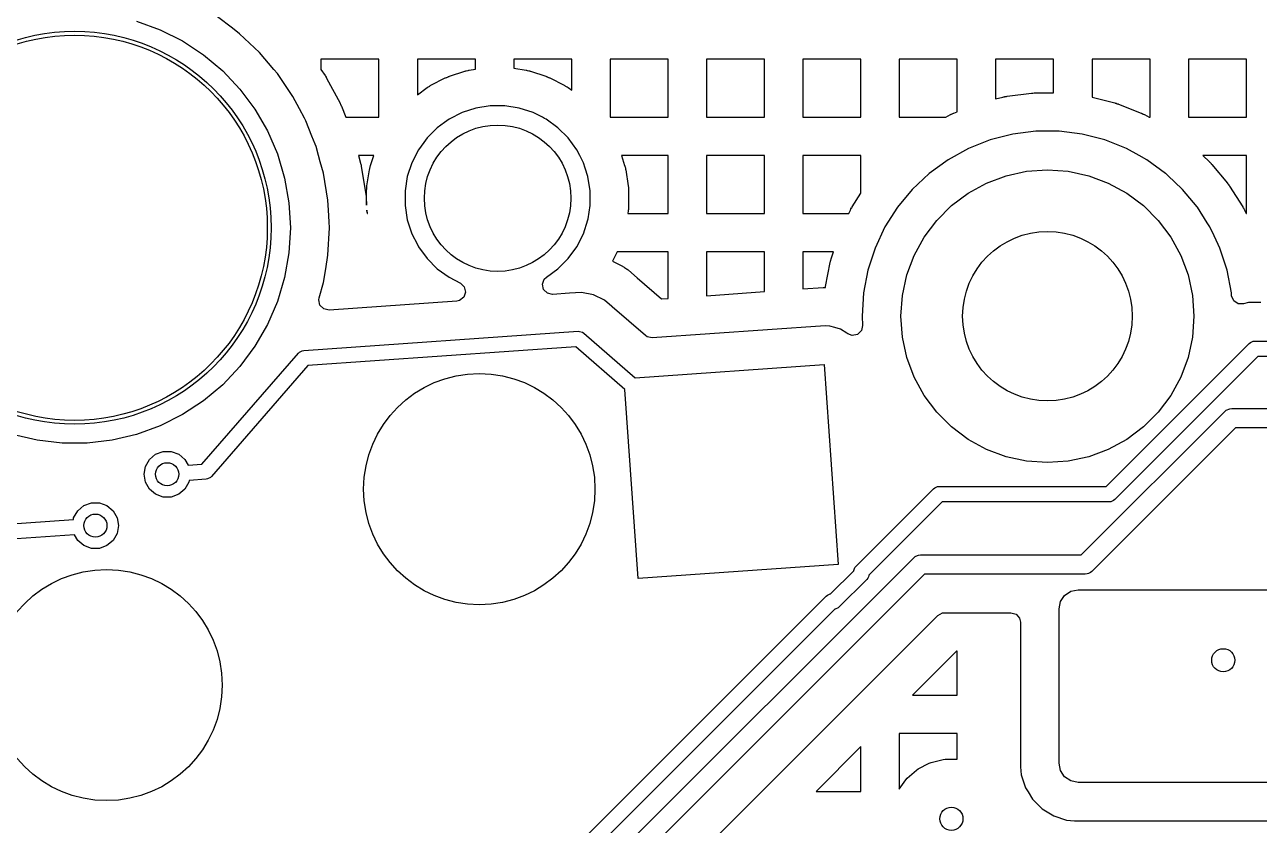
# Model space of a CAD drawing. Extents: x 2.49 to 8.57, y -5.87 to -1.87.
# Drawn here: x 4.461 to 5.092, y -2.813 to -2.404 of the extents above; entities that cross this region are included whole.
import ezdxf

# ---------------------------------------------------------------- set-up
doc = ezdxf.new("R2010")
doc.units = 0
doc.header["$MEASUREMENT"] = 0
doc.layers.add('BLACK', color=7, linetype='CONTINUOUS')

msp = doc.modelspace()

# ---------------------------------------------------------------- linework, layer by layer
at = {"layer": 'BLACK', "linetype": 'CONTINUOUS'}
for p, q in [((4.56728, -2.40571), (4.55973, -2.39996)), ((4.51831, -2.40207), (4.53036, -2.40645)), ((4.53036, -2.40645), (4.54182, -2.41221)), ((4.57094, -2.40849), (4.56728, -2.40571)), ((4.54182, -2.41221), (4.55253, -2.41925)), ((4.57866, -2.4158), (4.57094, -2.40849)), ((4.57094, -2.40849), (4.57094, -2.40849)), ((4.57094, -2.40849), (4.57094, -2.40849)), ((4.55253, -2.41925), (4.56235, -2.42749)), ((4.58117, -2.41818), (4.57866, -2.4158)), ((4.58847, -2.42677), (4.58117, -2.41818)), ((4.59029, -2.42892), (4.58847, -2.42677)), ((4.64213, -2.42158), (4.61253, -2.42158)), ((4.61253, -2.42158), (4.61253, -2.42677)), ((4.61253, -2.42677), (4.61458, -2.4298)), ((4.64213, -2.43968), (4.64213, -2.42158)), ((4.69134, -2.42158), (4.66174, -2.42158)), ((4.66174, -2.42158), (4.66174, -2.43968)), ((4.68819, -2.42716), (4.69134, -2.42666)), ((4.69134, -2.42617), (4.69134, -2.42158)), ((4.69134, -2.42666), (4.69134, -2.42617)), ((4.74056, -2.42158), (4.71095, -2.42158)), ((4.71095, -2.42158), (4.71095, -2.42617)), ((4.71095, -2.42617), (4.71722, -2.42716)), ((4.74056, -2.43741), (4.74056, -2.42158)), ((4.78977, -2.42158), (4.76016, -2.42158)), ((4.76016, -2.42158), (4.76016, -2.45118)), ((4.78977, -2.45118), (4.78977, -2.42158)), ((4.83898, -2.42158), (4.80938, -2.42158)), ((4.80938, -2.42158), (4.80938, -2.45118)), ((4.83898, -2.45118), (4.83898, -2.42158)), ((4.8882, -2.42158), (4.85859, -2.42158)), ((4.85859, -2.42158), (4.85859, -2.45118)), ((4.8882, -2.45118), (4.8882, -2.42158)), ((4.93741, -2.42158), (4.9078, -2.42158)), ((4.9078, -2.42158), (4.9078, -2.45118)), ((4.93741, -2.44184), (4.93741, -2.42158)), ((4.98662, -2.42158), (4.95701, -2.42158)), ((4.95701, -2.42158), (4.95701, -2.44184)), ((4.98662, -2.43875), (4.98662, -2.42158)), ((5.03583, -2.42158), (5.00623, -2.42158)), ((5.00623, -2.42158), (5.00623, -2.4409)), ((5.03583, -2.45118), (5.03583, -2.42158)), ((5.08505, -2.42158), (5.05544, -2.42158)), ((5.05544, -2.42158), (5.05544, -2.45118)), ((5.08505, -2.45118), (5.08505, -2.42158)), ((4.56235, -2.42749), (4.57114, -2.43682)), ((4.5982, -2.44058), (4.59029, -2.42892)), ((4.59029, -2.42892), (4.59029, -2.42892)), ((4.59029, -2.42892), (4.59029, -2.42892)), ((4.61458, -2.4298), (4.61465, -2.42991)), ((4.61465, -2.42991), (4.61479, -2.43013)), ((4.61479, -2.43013), (4.61486, -2.43025)), ((4.61486, -2.43025), (4.61514, -2.4307)), ((4.61514, -2.4307), (4.61521, -2.43082)), ((4.61521, -2.43082), (4.61534, -2.43105)), ((4.61534, -2.43105), (4.6154, -2.43116)), ((4.6154, -2.43116), (4.62225, -2.44408)), ((4.66869, -2.43485), (4.67601, -2.43112)), ((4.67601, -2.43112), (4.67618, -2.43104)), ((4.67618, -2.43104), (4.67653, -2.43088)), ((4.67653, -2.43088), (4.67671, -2.4308)), ((4.67671, -2.4308), (4.67742, -2.43051)), ((4.67742, -2.43051), (4.67759, -2.43044)), ((4.67759, -2.43044), (4.67796, -2.4303)), ((4.67796, -2.4303), (4.67814, -2.43024)), ((4.67814, -2.43024), (4.68595, -2.4277)), ((4.68595, -2.4277), (4.68613, -2.42765)), ((4.68613, -2.42765), (4.6865, -2.42754)), ((4.6865, -2.42754), (4.68669, -2.42749)), ((4.68669, -2.42749), (4.68744, -2.42731)), ((4.68744, -2.42731), (4.68762, -2.42727)), ((4.68762, -2.42727), (4.688, -2.4272)), ((4.688, -2.4272), (4.68819, -2.42716)), ((4.71722, -2.42716), (4.71741, -2.4272)), ((4.71741, -2.4272), (4.71779, -2.42727)), ((4.71779, -2.42727), (4.71798, -2.42731)), ((4.71798, -2.42731), (4.71872, -2.42749)), ((4.71872, -2.42749), (4.71891, -2.42754)), ((4.71891, -2.42754), (4.71928, -2.42765)), ((4.71928, -2.42765), (4.71947, -2.4277)), ((4.71947, -2.4277), (4.72727, -2.43024)), ((4.72727, -2.43024), (4.72745, -2.4303)), ((4.72745, -2.4303), (4.72782, -2.43044)), ((4.72782, -2.43044), (4.728, -2.43051)), ((4.728, -2.43051), (4.72871, -2.4308)), ((4.72871, -2.4308), (4.72888, -2.43088)), ((4.72888, -2.43088), (4.72923, -2.43104)), ((4.72923, -2.43104), (4.72941, -2.43112)), ((4.72941, -2.43112), (4.73672, -2.43485)), ((4.57114, -2.43682), (4.5788, -2.4471)), ((4.66174, -2.43968), (4.66672, -2.43606)), ((4.66672, -2.43606), (4.66688, -2.43595)), ((4.66688, -2.43595), (4.6672, -2.43573)), ((4.6672, -2.43573), (4.66736, -2.43563)), ((4.66736, -2.43563), (4.66802, -2.43523)), ((4.66802, -2.43523), (4.66818, -2.43513)), ((4.66818, -2.43513), (4.66852, -2.43494)), ((4.66852, -2.43494), (4.66869, -2.43485)), ((4.73672, -2.43485), (4.73689, -2.43494)), ((4.73689, -2.43494), (4.73723, -2.43513)), ((4.73723, -2.43513), (4.73739, -2.43523)), ((4.73739, -2.43523), (4.73805, -2.43563)), ((4.73805, -2.43563), (4.73821, -2.43573)), ((4.73821, -2.43573), (4.73853, -2.43595)), ((4.73853, -2.43595), (4.73869, -2.43606)), ((4.73869, -2.43606), (4.74056, -2.43741)), ((4.96296, -2.44044), (4.97537, -2.43887)), ((4.97537, -2.43887), (4.97552, -2.43885)), ((4.97552, -2.43885), (4.97583, -2.43882)), ((4.97583, -2.43882), (4.97598, -2.43881)), ((4.97598, -2.43881), (4.9766, -2.43877)), ((4.9766, -2.43877), (4.97675, -2.43877)), ((4.97675, -2.43877), (4.97706, -2.43876)), ((4.97706, -2.43876), (4.97721, -2.43875)), ((4.97721, -2.43875), (4.98662, -2.43875)), ((4.60155, -2.44689), (4.5982, -2.44058)), ((4.5982, -2.44058), (4.5982, -2.44058)), ((4.5982, -2.44058), (4.5982, -2.44058)), ((4.62225, -2.44408), (4.62231, -2.4442)), ((4.62231, -2.4442), (4.62243, -2.44444)), ((4.62243, -2.44444), (4.62248, -2.44456)), ((4.62248, -2.44456), (4.62271, -2.44504)), ((4.62271, -2.44504), (4.62276, -2.44516)), ((4.62276, -2.44516), (4.62287, -2.44541)), ((4.62287, -2.44541), (4.62292, -2.44553)), ((4.62292, -2.44553), (4.62517, -2.45118)), ((4.64213, -2.45118), (4.64213, -2.43968)), ((4.69899, -2.44531), (4.69164, -2.44647)), ((4.70643, -2.44531), (4.69899, -2.44531)), ((4.69899, -2.44531), (4.69899, -2.44531)), ((4.71377, -2.44647), (4.70643, -2.44531)), ((4.70643, -2.44531), (4.70643, -2.44531)), ((4.93741, -2.44837), (4.93741, -2.44184)), ((4.95701, -2.44184), (4.9607, -2.4409)), ((4.9607, -2.4409), (4.96114, -2.44078)), ((4.96114, -2.44078), (4.96129, -2.44075)), ((4.96129, -2.44075), (4.96159, -2.44068)), ((4.96159, -2.44068), (4.96174, -2.44065)), ((4.96174, -2.44065), (4.96235, -2.44053)), ((4.96235, -2.44053), (4.9625, -2.44051)), ((4.9625, -2.44051), (4.96281, -2.44046)), ((4.96281, -2.44046), (4.96296, -2.44044)), ((5.00623, -2.4409), (5.0179, -2.44389)), ((5.0179, -2.44389), (5.01805, -2.44393)), ((5.01805, -2.44393), (5.01835, -2.44402)), ((5.01835, -2.44402), (5.01849, -2.44407)), ((5.01849, -2.44407), (5.01908, -2.44426)), ((5.01908, -2.44426), (5.01922, -2.44431)), ((5.01922, -2.44431), (5.01951, -2.44441)), ((5.01951, -2.44441), (5.01966, -2.44447)), ((5.01966, -2.44447), (5.03129, -2.44907)), ((4.5788, -2.4471), (4.58521, -2.4582)), ((4.60409, -2.45168), (4.60155, -2.44689)), ((4.6048, -2.45303), (4.60409, -2.45168)), ((4.62517, -2.45118), (4.64213, -2.45118)), ((4.67793, -2.45215), (4.67553, -2.45389)), ((4.68456, -2.44877), (4.67793, -2.45215)), ((4.69164, -2.44647), (4.68456, -2.44877)), ((4.72085, -2.44877), (4.71377, -2.44647)), ((4.72559, -2.45118), (4.72085, -2.44877)), ((4.72671, -2.45175), (4.72559, -2.45118)), ((4.72748, -2.45215), (4.72671, -2.45175)), ((4.7335, -2.45652), (4.72748, -2.45215)), ((4.76016, -2.45118), (4.78977, -2.45118)), ((4.80938, -2.45118), (4.83898, -2.45118)), ((4.85859, -2.45118), (4.8882, -2.45118)), ((4.9078, -2.45118), (4.93156, -2.45118)), ((4.93156, -2.45118), (4.93397, -2.44986)), ((4.93397, -2.44986), (4.9341, -2.44978)), ((4.9341, -2.44978), (4.93438, -2.44964)), ((4.93438, -2.44964), (4.93452, -2.44958)), ((4.93452, -2.44958), (4.93508, -2.44931)), ((4.93508, -2.44931), (4.93522, -2.44925)), ((4.93522, -2.44925), (4.9355, -2.44913)), ((4.9355, -2.44913), (4.93564, -2.44907)), ((4.93564, -2.44907), (4.93741, -2.44837)), ((5.03129, -2.44907), (5.03143, -2.44913)), ((5.03143, -2.44913), (5.03171, -2.44925)), ((5.03171, -2.44925), (5.03185, -2.44931)), ((5.03185, -2.44931), (5.03241, -2.44958)), ((5.03241, -2.44958), (5.03255, -2.44964)), ((5.03255, -2.44964), (5.03282, -2.44978)), ((5.03282, -2.44978), (5.03296, -2.44986)), ((5.03296, -2.44986), (5.03537, -2.45118)), ((5.03537, -2.45118), (5.03583, -2.45118)), ((5.05544, -2.45118), (5.08505, -2.45118)), ((4.58521, -2.4582), (4.59029, -2.46997)), ((4.60789, -2.46079), (4.6048, -2.45303)), ((4.6048, -2.45303), (4.6048, -2.45303)), ((4.67192, -2.45652), (4.66666, -2.46178)), ((4.67553, -2.45389), (4.67192, -2.45652)), ((4.67192, -2.45652), (4.67192, -2.45652)), ((4.67192, -2.45652), (4.67192, -2.45652)), ((4.73876, -2.46178), (4.7335, -2.45652)), ((4.97752, -2.45836), (4.96572, -2.45985)), ((4.98941, -2.45836), (4.97752, -2.45836)), ((4.97752, -2.45836), (4.97752, -2.45836)), ((5.00121, -2.45985), (4.98941, -2.45836)), ((4.98941, -2.45836), (4.98941, -2.45836)), ((4.60958, -2.46503), (4.60789, -2.46079)), ((4.66501, -2.46404), (4.66228, -2.4678)), ((4.66666, -2.46178), (4.66501, -2.46404)), ((4.66666, -2.46178), (4.66666, -2.46178)), ((4.66666, -2.46178), (4.66666, -2.46178)), ((4.74313, -2.4678), (4.73876, -2.46178)), ((4.9542, -2.46281), (4.94315, -2.46719)), ((4.96572, -2.45985), (4.9542, -2.46281)), ((4.9542, -2.46281), (4.9542, -2.46281)), ((5.01273, -2.46281), (5.00121, -2.45985)), ((5.02378, -2.46719), (5.01273, -2.46281)), ((5.01273, -2.46281), (5.01273, -2.46281)), ((4.59029, -2.46997), (4.59396, -2.48225)), ((4.61002, -2.46612), (4.60958, -2.46503)), ((4.61131, -2.47079), (4.61002, -2.46612)), ((4.61002, -2.46612), (4.61002, -2.46612)), ((4.61218, -2.47392), (4.61131, -2.47079)), ((4.63947, -2.47079), (4.63166, -2.47079)), ((4.63166, -2.47079), (4.63275, -2.47471)), ((4.63784, -2.47581), (4.63947, -2.47079)), ((4.66228, -2.4678), (4.6589, -2.47443)), ((4.74465, -2.47079), (4.74313, -2.4678)), ((4.74651, -2.47443), (4.74465, -2.47079)), ((4.78977, -2.47079), (4.76594, -2.47079)), ((4.76594, -2.47079), (4.76757, -2.47581)), ((4.78977, -2.50039), (4.78977, -2.47079)), ((4.83898, -2.47079), (4.80938, -2.47079)), ((4.80938, -2.47079), (4.80938, -2.50039)), ((4.83898, -2.50039), (4.83898, -2.47079)), ((4.8882, -2.47079), (4.85859, -2.47079)), ((4.85859, -2.47079), (4.85859, -2.50039)), ((4.8882, -2.49002), (4.8882, -2.47079)), ((4.94315, -2.46719), (4.93272, -2.47291)), ((4.94315, -2.46719), (4.94315, -2.46719)), ((5.03034, -2.47079), (5.02378, -2.46719)), ((5.02378, -2.46719), (5.02378, -2.46719)), ((5.02378, -2.46719), (5.02378, -2.46719)), ((5.02378, -2.46719), (5.02378, -2.46719)), ((5.0342, -2.47291), (5.03034, -2.47079)), ((5.08505, -2.47079), (5.06276, -2.47079)), ((5.06276, -2.47079), (5.06614, -2.47396)), ((5.08505, -2.50039), (5.08505, -2.47079)), ((4.61379, -2.4797), (4.61218, -2.47392)), ((4.63275, -2.47471), (4.63278, -2.47484)), ((4.63278, -2.47484), (4.63285, -2.4751)), ((4.63285, -2.4751), (4.63288, -2.47523)), ((4.63288, -2.47523), (4.63299, -2.47574)), ((4.63299, -2.47574), (4.63302, -2.47587)), ((4.63302, -2.47587), (4.63307, -2.47614)), ((4.63307, -2.47614), (4.63309, -2.47627)), ((4.63309, -2.47627), (4.63546, -2.49069)), ((4.63741, -2.47749), (4.63745, -2.4773)), ((4.63745, -2.4773), (4.63763, -2.47655)), ((4.63763, -2.47655), (4.63768, -2.47636)), ((4.63768, -2.47636), (4.63778, -2.47599)), ((4.63778, -2.47599), (4.63784, -2.47581)), ((4.6589, -2.47443), (4.65661, -2.4815)), ((4.74741, -2.47722), (4.74651, -2.47443)), ((4.74651, -2.47443), (4.74651, -2.47443)), ((4.74651, -2.47443), (4.74651, -2.47443)), ((4.74881, -2.4815), (4.74741, -2.47722)), ((4.76757, -2.47581), (4.76763, -2.47599)), ((4.76763, -2.47599), (4.76773, -2.47636)), ((4.76773, -2.47636), (4.76778, -2.47655)), ((4.76778, -2.47655), (4.76796, -2.4773)), ((4.76796, -2.4773), (4.768, -2.47749)), ((4.93272, -2.47291), (4.9231, -2.4799)), ((4.93272, -2.47291), (4.93272, -2.47291)), ((5.04382, -2.4799), (5.0342, -2.47291)), ((5.0342, -2.47291), (5.0342, -2.47291)), ((5.0342, -2.47291), (5.0342, -2.47291)), ((5.06614, -2.47396), (5.06625, -2.47407)), ((5.06625, -2.47407), (5.06647, -2.47429)), ((5.06647, -2.47429), (5.06658, -2.4744)), ((5.06658, -2.4744), (5.067, -2.47485)), ((5.067, -2.47485), (5.0671, -2.47496)), ((5.0671, -2.47496), (5.0673, -2.47519)), ((5.0673, -2.47519), (5.0674, -2.47531)), ((5.0674, -2.47531), (5.07538, -2.48495)), ((4.59396, -2.48225), (4.59619, -2.49488)), ((4.61605, -2.49351), (4.61379, -2.4797)), ((4.61379, -2.4797), (4.61379, -2.4797)), ((4.61379, -2.4797), (4.61379, -2.4797)), ((4.63602, -2.48616), (4.6373, -2.47805)), ((4.6373, -2.47805), (4.63733, -2.47787)), ((4.63733, -2.47787), (4.63741, -2.47749)), ((4.65661, -2.4815), (4.65544, -2.48885)), ((4.74997, -2.48885), (4.74881, -2.4815)), ((4.768, -2.47749), (4.76808, -2.47787)), ((4.76808, -2.47787), (4.76811, -2.47805)), ((4.76811, -2.47805), (4.76939, -2.48616)), ((4.9231, -2.4799), (4.91444, -2.48805)), ((4.9231, -2.4799), (4.9231, -2.4799)), ((4.95239, -2.48482), (4.96239, -2.48109)), ((4.96239, -2.48109), (4.97282, -2.47883)), ((4.97282, -2.47883), (4.98346, -2.47806)), ((4.98346, -2.47806), (4.99411, -2.47883)), ((4.99411, -2.47883), (5.00454, -2.48109)), ((5.00454, -2.48109), (5.01454, -2.48482)), ((5.04383, -2.4799), (5.04382, -2.4799)), ((5.0451, -2.4811), (5.04383, -2.4799)), ((5.04383, -2.4799), (5.04383, -2.4799)), ((5.05212, -2.4877), (5.0451, -2.4811)), ((4.63584, -2.48827), (4.63585, -2.48789)), ((4.63584, -2.48846), (4.63584, -2.48827)), ((4.63584, -2.49607), (4.63584, -2.48846)), ((4.63585, -2.48789), (4.63587, -2.4877)), ((4.63587, -2.4877), (4.63593, -2.48693)), ((4.63593, -2.48693), (4.63595, -2.48674)), ((4.63595, -2.48674), (4.63599, -2.48635)), ((4.63599, -2.48635), (4.63602, -2.48616)), ((4.65544, -2.48885), (4.65544, -2.49629)), ((4.74997, -2.49629), (4.74997, -2.48885)), ((4.76939, -2.48616), (4.76942, -2.48635)), ((4.76942, -2.48635), (4.76947, -2.48674)), ((4.76947, -2.48674), (4.76949, -2.48693)), ((4.76949, -2.48693), (4.76955, -2.4877)), ((4.76955, -2.4877), (4.76956, -2.48789)), ((4.76956, -2.48789), (4.76957, -2.48827)), ((4.76957, -2.48827), (4.76958, -2.48846)), ((4.76958, -2.48846), (4.76958, -2.49667)), ((4.88376, -2.497), (4.8882, -2.49002)), ((4.91444, -2.48805), (4.90685, -2.49721)), ((4.93448, -2.49634), (4.94302, -2.48994)), ((4.94302, -2.48994), (4.95239, -2.48482)), ((5.01454, -2.48482), (5.02391, -2.48994)), ((5.02391, -2.48994), (5.03245, -2.49634)), ((5.05249, -2.48805), (5.05212, -2.4877)), ((5.0599, -2.497), (5.05249, -2.48805)), ((5.07538, -2.48495), (5.07547, -2.48507)), ((5.07547, -2.48507), (5.07566, -2.48531)), ((5.07566, -2.48531), (5.07575, -2.48543)), ((5.07575, -2.48543), (5.07612, -2.48593)), ((5.07612, -2.48593), (5.07621, -2.48606)), ((5.07621, -2.48606), (5.07638, -2.48631)), ((5.07638, -2.48631), (5.07646, -2.48644)), ((5.07646, -2.48644), (5.08317, -2.497)), ((4.59619, -2.49488), (4.59693, -2.50767)), ((4.61607, -2.4936), (4.61605, -2.49351)), ((4.61634, -2.49867), (4.61607, -2.4936)), ((4.63546, -2.49069), (4.63548, -2.49082)), ((4.63548, -2.49082), (4.63551, -2.49109)), ((4.63551, -2.49109), (4.63553, -2.49122)), ((4.63553, -2.49122), (4.63559, -2.49175)), ((4.63559, -2.49175), (4.6356, -2.49188)), ((4.6356, -2.49188), (4.63562, -2.49215)), ((4.63562, -2.49215), (4.63563, -2.49228)), ((4.63563, -2.49228), (4.63584, -2.49607)), ((4.65544, -2.49629), (4.65661, -2.50364)), ((4.74888, -2.50317), (4.74997, -2.49629)), ((4.92693, -2.50388), (4.93448, -2.49634)), ((5.03245, -2.49634), (5.04, -2.50388)), ((4.61667, -2.50464), (4.61634, -2.49867)), ((4.63599, -2.49878), (4.63598, -2.49867)), ((4.63598, -2.49867), (4.63607, -2.50039)), ((4.63602, -2.49898), (4.63599, -2.49878)), ((4.63624, -2.50039), (4.63602, -2.49898)), ((4.63607, -2.50039), (4.63624, -2.50039)), ((4.76939, -2.49898), (4.76917, -2.50039)), ((4.76917, -2.50039), (4.78977, -2.50039)), ((4.76942, -2.49878), (4.76939, -2.49898)), ((4.76947, -2.4984), (4.76942, -2.49878)), ((4.76949, -2.49821), (4.76947, -2.4984)), ((4.76955, -2.49744), (4.76949, -2.49821)), ((4.76956, -2.49725), (4.76955, -2.49744)), ((4.76957, -2.49687), (4.76956, -2.49725)), ((4.76958, -2.49667), (4.76957, -2.49687)), ((4.80938, -2.50039), (4.83898, -2.50039)), ((4.85859, -2.50039), (4.88204, -2.50039)), ((4.88204, -2.50039), (4.88287, -2.49862)), ((4.88287, -2.49862), (4.88294, -2.49848)), ((4.88294, -2.49848), (4.88308, -2.49821)), ((4.88308, -2.49821), (4.88315, -2.49807)), ((4.88315, -2.49807), (4.88345, -2.49753)), ((4.88345, -2.49753), (4.88353, -2.4974)), ((4.88353, -2.4974), (4.88368, -2.49713)), ((4.88368, -2.49713), (4.88376, -2.497)), ((4.90685, -2.49721), (4.90048, -2.50725)), ((5.06007, -2.49721), (5.0599, -2.497)), ((5.06508, -2.50509), (5.06007, -2.49721)), ((5.08317, -2.497), (5.08325, -2.49713)), ((5.08325, -2.49713), (5.0834, -2.4974)), ((5.0834, -2.4974), (5.08348, -2.49753)), ((5.08348, -2.49753), (5.08378, -2.49807)), ((5.08378, -2.49807), (5.08385, -2.49821)), ((5.08385, -2.49821), (5.08399, -2.49848)), ((5.08399, -2.49848), (5.08406, -2.49862)), ((5.08406, -2.49862), (5.08489, -2.50039)), ((5.08489, -2.50039), (5.08505, -2.50039)), ((4.59693, -2.50767), (4.59619, -2.52047)), ((4.61607, -2.52174), (4.61683, -2.50774)), ((4.61683, -2.50767), (4.61667, -2.50464)), ((4.61683, -2.50774), (4.61683, -2.50767)), ((4.61683, -2.50767), (4.61683, -2.50767)), ((4.65661, -2.50364), (4.6589, -2.51071)), ((4.74651, -2.51071), (4.74881, -2.50364)), ((4.74881, -2.50364), (4.74888, -2.50317)), ((4.90048, -2.50725), (4.89542, -2.51801)), ((4.90048, -2.50725), (4.90048, -2.50725)), ((4.92054, -2.51243), (4.92693, -2.50388)), ((5.04, -2.50388), (5.04639, -2.51243)), ((5.06645, -2.50725), (5.06508, -2.50509)), ((5.06855, -2.51171), (5.06645, -2.50725)), ((4.6589, -2.51071), (4.66173, -2.51625)), ((4.74313, -2.51734), (4.74651, -2.51071)), ((4.91542, -2.52179), (4.92054, -2.51243)), ((5.04639, -2.51243), (5.05151, -2.52179)), ((5.07068, -2.51625), (5.06855, -2.51171)), ((4.59619, -2.52047), (4.59396, -2.5331)), ((4.66173, -2.51625), (4.66228, -2.51734)), ((4.66228, -2.51734), (4.66666, -2.52336)), ((4.73876, -2.52336), (4.74313, -2.51734)), ((4.76378, -2.52), (4.76133, -2.5248)), ((4.78977, -2.52), (4.76378, -2.52)), ((4.78977, -2.54239), (4.78977, -2.52)), ((4.83898, -2.52), (4.80938, -2.52)), ((4.80938, -2.52), (4.80938, -2.54239)), ((4.83898, -2.53895), (4.83898, -2.52)), ((4.87416, -2.52), (4.85859, -2.52)), ((4.85859, -2.52), (4.85859, -2.53895)), ((4.873, -2.52355), (4.87416, -2.52)), ((4.89542, -2.51801), (4.89174, -2.52932)), ((4.89542, -2.51801), (4.89542, -2.51801)), ((5.07151, -2.51801), (5.07068, -2.51625)), ((5.0742, -2.52628), (5.07151, -2.51801)), ((4.61493, -2.52869), (4.61607, -2.52174)), ((4.61607, -2.52174), (4.61607, -2.52174)), ((4.61607, -2.52174), (4.61607, -2.52174)), ((4.66666, -2.52336), (4.67192, -2.52862)), ((4.7335, -2.52862), (4.73732, -2.5248)), ((4.73732, -2.5248), (4.73876, -2.52336)), ((4.76133, -2.5248), (4.76642, -2.52728)), ((4.76642, -2.52728), (4.7667, -2.52743)), ((4.7667, -2.52743), (4.76726, -2.52775)), ((4.76726, -2.52775), (4.76753, -2.52791)), ((4.8702, -2.53763), (4.87254, -2.52534)), ((4.87254, -2.52534), (4.87257, -2.52519)), ((4.87257, -2.52519), (4.87264, -2.52489)), ((4.87264, -2.52489), (4.87268, -2.52474)), ((4.87268, -2.52474), (4.87283, -2.52414)), ((4.87283, -2.52414), (4.87287, -2.524)), ((4.87287, -2.524), (4.87296, -2.5237)), ((4.87296, -2.5237), (4.873, -2.52355)), ((4.91169, -2.53179), (4.91542, -2.52179)), ((5.05151, -2.52179), (5.05524, -2.53179)), ((5.07518, -2.52932), (5.0742, -2.52628)), ((4.59396, -2.5331), (4.59029, -2.54538)), ((4.61379, -2.53565), (4.61493, -2.52869)), ((4.67192, -2.52862), (4.67793, -2.53299)), ((4.67793, -2.53299), (4.68371, -2.53594)), ((4.72559, -2.53651), (4.72655, -2.53393)), ((4.72655, -2.53393), (4.72759, -2.53291)), ((4.72759, -2.53291), (4.7335, -2.52862)), ((4.76753, -2.52791), (4.7686, -2.52862)), ((4.7686, -2.52862), (4.76886, -2.52881)), ((4.76886, -2.52881), (4.76938, -2.5292)), ((4.76938, -2.5292), (4.76962, -2.5294)), ((4.76962, -2.5294), (4.77401, -2.53321)), ((4.77401, -2.53321), (4.78642, -2.544)), ((4.89174, -2.52932), (4.88952, -2.541)), ((4.90942, -2.54222), (4.91169, -2.53179)), ((5.05524, -2.53179), (5.05751, -2.54222)), ((5.07741, -2.541), (5.07518, -2.52932)), ((4.6116, -2.54354), (4.61379, -2.53565)), ((4.68371, -2.53594), (4.68571, -2.53783)), ((4.68637, -2.5405), (4.68549, -2.5431)), ((4.68571, -2.53783), (4.68637, -2.5405)), ((4.72617, -2.5392), (4.72559, -2.53651)), ((4.72811, -2.54114), (4.72617, -2.5392)), ((4.80938, -2.54239), (4.83898, -2.54032)), ((4.83898, -2.54032), (4.83898, -2.53895)), ((4.85859, -2.53895), (4.86888, -2.53823)), ((4.86888, -2.53823), (4.86901, -2.53823)), ((4.86901, -2.53823), (4.86927, -2.53822)), ((4.86927, -2.53822), (4.8694, -2.53821)), ((4.8694, -2.53821), (4.86993, -2.5382)), ((4.86993, -2.5382), (4.87006, -2.5382)), ((4.87006, -2.5382), (4.87011, -2.5382)), ((4.87011, -2.5382), (4.87013, -2.53808)), ((4.87013, -2.53808), (4.87017, -2.53778)), ((4.87017, -2.53778), (4.8702, -2.53763)), ((4.59029, -2.54538), (4.58521, -2.55715)), ((4.61143, -2.54449), (4.6116, -2.54354)), ((4.61201, -2.54718), (4.61143, -2.54449)), ((4.68184, -2.54516), (4.61664, -2.54972)), ((4.68333, -2.54481), (4.68184, -2.54516)), ((4.68549, -2.5431), (4.68333, -2.54481)), ((4.7308, -2.54173), (4.72811, -2.54114)), ((4.73942, -2.54113), (4.7308, -2.54173)), ((4.74554, -2.5407), (4.73942, -2.54113)), ((4.73942, -2.54113), (4.73942, -2.54113)), ((4.75165, -2.54189), (4.74554, -2.5407)), ((4.74554, -2.5407), (4.74554, -2.5407)), ((4.74554, -2.5407), (4.74554, -2.5407)), ((4.75725, -2.54462), (4.75165, -2.54189)), ((4.76106, -2.54793), (4.75725, -2.54462)), ((4.78642, -2.544), (4.78977, -2.54377)), ((4.78977, -2.54377), (4.78977, -2.54239)), ((4.88952, -2.541), (4.88877, -2.55287)), ((4.88952, -2.541), (4.88952, -2.541)), ((4.90866, -2.55287), (4.90942, -2.54222)), ((5.05751, -2.54222), (5.05827, -2.55287)), ((5.07749, -2.54216), (5.07741, -2.541)), ((5.07741, -2.541), (5.07741, -2.541)), ((5.07741, -2.541), (5.07741, -2.541)), ((5.07751, -2.54244), (5.07749, -2.54216)), ((5.07859, -2.54496), (5.07751, -2.54244)), ((5.08087, -2.54651), (5.07859, -2.54496)), ((5.08362, -2.54657), (5.08087, -2.54651)), ((5.08618, -2.54589), (5.08362, -2.54657)), ((5.09241, -2.54589), (5.08618, -2.54589)), ((5.08618, -2.54589), (5.08618, -2.54589)), ((4.61395, -2.54913), (4.61201, -2.54718)), ((4.61664, -2.54972), (4.61395, -2.54913)), ((4.76114, -2.54801), (4.76106, -2.54793)), ((4.77816, -2.5628), (4.76114, -2.54801)), ((4.88877, -2.55287), (4.88877, -2.55287)), ((4.88877, -2.55287), (4.88906, -2.55753)), ((4.90942, -2.56351), (4.90866, -2.55287)), ((5.05827, -2.55287), (5.05751, -2.56351)), ((4.58521, -2.55715), (4.5788, -2.56825)), ((4.86998, -2.55781), (4.7817, -2.56398)), ((4.87234, -2.5579), (4.86998, -2.55781)), ((4.86998, -2.55781), (4.86998, -2.55781)), ((4.87486, -2.55864), (4.87234, -2.5579)), ((4.87234, -2.5579), (4.87234, -2.5579)), ((4.87778, -2.5595), (4.87486, -2.55864)), ((4.88906, -2.55753), (4.88846, -2.56021)), ((4.60372, -2.57037), (4.74381, -2.56058)), ((4.74381, -2.56058), (4.74458, -2.5606)), ((4.74458, -2.5606), (4.74604, -2.56109)), ((4.74604, -2.56109), (4.74667, -2.56153)), ((4.74667, -2.56153), (4.77292, -2.58435)), ((4.77902, -2.5634), (4.77816, -2.5628)), ((4.7817, -2.56398), (4.77902, -2.5634)), ((4.881, -2.56159), (4.87778, -2.5595)), ((4.88154, -2.56194), (4.881, -2.56159)), ((4.8838, -2.5627), (4.88154, -2.56194)), ((4.88649, -2.56214), (4.8838, -2.5627)), ((4.88846, -2.56021), (4.88649, -2.56214)), ((4.91169, -2.57394), (4.90942, -2.56351)), ((5.05751, -2.56351), (5.05524, -2.57394)), ((5.08711, -2.56625), (5.08853, -2.56567)), ((5.08853, -2.56567), (5.0893, -2.56559)), ((5.0893, -2.56559), (5.38447, -2.56559)), ((4.55172, -2.62843), (4.60102, -2.57172)), ((4.5788, -2.56825), (4.57114, -2.57853)), ((4.60102, -2.57172), (4.60158, -2.57119)), ((4.60158, -2.57119), (4.60296, -2.5705)), ((4.60296, -2.5705), (4.60372, -2.57037)), ((4.74273, -2.56854), (4.60589, -2.57811)), ((4.76775, -2.59029), (4.74273, -2.56854)), ((5.01338, -2.63988), (5.08651, -2.56674)), ((5.08651, -2.56674), (5.08711, -2.56625)), ((4.60589, -2.57811), (4.55659, -2.63483)), ((4.77292, -2.58435), (4.86948, -2.5776)), ((4.86948, -2.5776), (4.87662, -2.67971)), ((4.91542, -2.58394), (4.91169, -2.57394)), ((5.09093, -2.57346), (5.01779, -2.6466)), ((5.05524, -2.57394), (5.05151, -2.58394)), ((5.3861, -2.57346), (5.09093, -2.57346)), ((4.57114, -2.57853), (4.56235, -2.58786)), ((4.92054, -2.59331), (4.91542, -2.58394)), ((5.05151, -2.58394), (5.04639, -2.59331)), ((4.56235, -2.58786), (4.55253, -2.5961)), ((4.7745, -2.68685), (4.76775, -2.59029)), ((4.55253, -2.5961), (4.54182, -2.60314)), ((4.92693, -2.60185), (4.92054, -2.59331)), ((5.04639, -2.59331), (5.04, -2.60185)), ((4.54182, -2.60314), (4.53036, -2.60889)), ((4.93448, -2.6094), (4.92693, -2.60185)), ((5.00068, -2.67484), (5.07405, -2.60148)), ((5.04, -2.60185), (5.03245, -2.6094)), ((5.07405, -2.60148), (5.07479, -2.60087)), ((5.07479, -2.60087), (5.07657, -2.60013)), ((5.07657, -2.60013), (5.07753, -2.60004)), ((5.07657, -2.60013), (5.07657, -2.60013)), ((5.07753, -2.60004), (5.55378, -2.60004)), ((4.53036, -2.60889), (4.51831, -2.61328)), ((4.94302, -2.6158), (4.93448, -2.6094)), ((5.03245, -2.6094), (5.02391, -2.6158)), ((4.46756, -2.61624), (4.45508, -2.61328)), ((4.51831, -2.61328), (4.50584, -2.61624)), ((4.95239, -2.62091), (4.94302, -2.6158)), ((5.07956, -2.60988), (5.0062, -2.68324)), ((5.02391, -2.6158), (5.01454, -2.62091)), ((5.55582, -2.60988), (5.07956, -2.60988)), ((4.48029, -2.61772), (4.46756, -2.61624)), ((4.49311, -2.61772), (4.48029, -2.61772)), ((4.50584, -2.61624), (4.49311, -2.61772)), ((4.52808, -2.62339), (4.53193, -2.62199)), ((4.53193, -2.62199), (4.53604, -2.62199)), ((4.53604, -2.62199), (4.53989, -2.62339)), ((4.96239, -2.62464), (4.95239, -2.62091)), ((5.01454, -2.62091), (5.00454, -2.62464)), ((4.52289, -2.62958), (4.52494, -2.62603)), ((4.52494, -2.62603), (4.52808, -2.62339)), ((4.53989, -2.62339), (4.54303, -2.62603)), ((4.54303, -2.62603), (4.5447, -2.62892)), ((4.5447, -2.62892), (4.55172, -2.62843)), ((4.97282, -2.62691), (4.96239, -2.62464)), ((4.98346, -2.62767), (4.97282, -2.62691)), ((4.99411, -2.62691), (4.98346, -2.62767)), ((5.00454, -2.62464), (4.99411, -2.62691)), ((4.52217, -2.63362), (4.52289, -2.62958)), ((4.52289, -2.63766), (4.52217, -2.63362)), ((4.55659, -2.63483), (4.55603, -2.63536)), ((4.52494, -2.64121), (4.52289, -2.63766)), ((4.52808, -2.64385), (4.52494, -2.64121)), ((4.54303, -2.64121), (4.53989, -2.64385)), ((4.54508, -2.63766), (4.54303, -2.64121)), ((4.54524, -2.63678), (4.54508, -2.63766)), ((4.5539, -2.63617), (4.54524, -2.63678)), ((4.55466, -2.63604), (4.5539, -2.63617)), ((4.55603, -2.63536), (4.55466, -2.63604)), ((4.88564, -2.68074), (4.92535, -2.64103)), ((4.92535, -2.64103), (4.92595, -2.64054)), ((4.92595, -2.64054), (4.92737, -2.63995)), ((4.92737, -2.63995), (4.92814, -2.63988)), ((4.92814, -2.63988), (5.01338, -2.63988)), ((4.53193, -2.64525), (4.52808, -2.64385)), ((4.53604, -2.64525), (4.53193, -2.64525)), ((4.53989, -2.64385), (4.53604, -2.64525)), ((5.0172, -2.64709), (5.01578, -2.64767)), ((5.01779, -2.6466), (5.0172, -2.64709)), ((4.48624, -2.65582), (4.48829, -2.65227)), ((4.48829, -2.65227), (4.49143, -2.64963)), ((4.49143, -2.64963), (4.49529, -2.64823)), ((4.49529, -2.64823), (4.49939, -2.64823)), ((4.49939, -2.64823), (4.50325, -2.64963)), ((4.50325, -2.64963), (4.50639, -2.65227)), ((4.50639, -2.65227), (4.50844, -2.65582)), ((4.92977, -2.64775), (4.89231, -2.68521)), ((5.01501, -2.64775), (4.92977, -2.64775)), ((5.01578, -2.64767), (5.01501, -2.64775)), ((4.44994, -2.65923), (4.48609, -2.6567)), ((4.48609, -2.6567), (4.48624, -2.65582)), ((4.50844, -2.65582), (4.50915, -2.65986)), ((4.50915, -2.65986), (4.50844, -2.6639)), ((4.48662, -2.66456), (4.45211, -2.66697)), ((4.48829, -2.66745), (4.48662, -2.66456)), ((4.50844, -2.6639), (4.50639, -2.66745)), ((4.49143, -2.67009), (4.48829, -2.66745)), ((4.49529, -2.67149), (4.49143, -2.67009)), ((4.49939, -2.67149), (4.49529, -2.67149)), ((4.50325, -2.67009), (4.49939, -2.67149)), ((4.50639, -2.66745), (4.50325, -2.67009)), ((4.66072, -2.93075), (4.91518, -2.67628)), ((4.91518, -2.67628), (4.91593, -2.67567)), ((4.91593, -2.67567), (4.91718, -2.67515)), ((4.91593, -2.67567), (4.91593, -2.67567)), ((4.91718, -2.67515), (4.9177, -2.67494)), ((4.9177, -2.67494), (4.91866, -2.67484)), ((4.9177, -2.67494), (4.9177, -2.67494)), ((4.91866, -2.67484), (5.00068, -2.67484)), ((4.9207, -2.68468), (4.66624, -2.93915)), ((4.87662, -2.67971), (4.7745, -2.68685)), ((4.87268, -2.69479), (4.88455, -2.68291)), ((4.88455, -2.68291), (4.88457, -2.68275)), ((4.88457, -2.68275), (4.88515, -2.68133)), ((4.88515, -2.68133), (4.88564, -2.68074)), ((4.89229, -2.68537), (4.89201, -2.68605)), ((4.89231, -2.68521), (4.89229, -2.68537)), ((5.00272, -2.68468), (4.9207, -2.68468)), ((5.00368, -2.68459), (5.00272, -2.68468)), ((5.00441, -2.68429), (5.00368, -2.68459)), ((5.00368, -2.68459), (5.00368, -2.68459)), ((5.00546, -2.68386), (5.00441, -2.68429)), ((5.0062, -2.68324), (5.00546, -2.68385)), ((5.00546, -2.68385), (5.00546, -2.68386)), ((4.89121, -2.68739), (4.87715, -2.70145)), ((4.8917, -2.68679), (4.89121, -2.68739)), ((4.89201, -2.68605), (4.8917, -2.68679)), ((4.71371, -2.85267), (4.8705, -2.69588)), ((4.8705, -2.69588), (4.8711, -2.69539)), ((4.8711, -2.69539), (4.87252, -2.6948)), ((4.87252, -2.6948), (4.87268, -2.69479)), ((4.99012, -2.69871), (4.99225, -2.69551)), ((4.99225, -2.69551), (4.99545, -2.69338)), ((4.99545, -2.69338), (4.99921, -2.69263)), ((4.99921, -2.69263), (5.13628, -2.69263)), ((4.87498, -2.70254), (4.71812, -2.85939)), ((4.87514, -2.70252), (4.87498, -2.70254)), ((4.87656, -2.70194), (4.87514, -2.70252)), ((4.87715, -2.70145), (4.87656, -2.70194)), ((4.92985, -2.7045), (4.93088, -2.70439)), ((4.93088, -2.70439), (4.96478, -2.70439)), ((4.96478, -2.70439), (4.96742, -2.70516)), ((4.98937, -2.70247), (4.99012, -2.69871)), ((4.98937, -2.78121), (4.98937, -2.70247)), ((4.88679, -2.74646), (4.92743, -2.70582)), ((4.92743, -2.70582), (4.92985, -2.7045)), ((4.96742, -2.70516), (4.96922, -2.70724)), ((4.96922, -2.70724), (4.96967, -2.70927)), ((4.96967, -2.70927), (4.96967, -2.78318)), ((4.93698, -2.724), (4.91452, -2.74646)), ((4.93741, -2.724), (4.93698, -2.724)), ((4.93741, -2.74646), (4.93741, -2.724)), ((4.83758, -2.79567), (4.88679, -2.74646)), ((4.91452, -2.74646), (4.93741, -2.74646)), ((4.93741, -2.76606), (4.9078, -2.76606)), ((4.9078, -2.76606), (4.9078, -2.79459)), ((4.93741, -2.77921), (4.93741, -2.76606)), ((4.8882, -2.77278), (4.86531, -2.79567)), ((4.8882, -2.79459), (4.8882, -2.77278)), ((4.9241, -2.78084), (4.93013, -2.77935)), ((4.93013, -2.77935), (4.9313, -2.77921)), ((4.9313, -2.77921), (4.93741, -2.77921)), ((4.91188, -2.78894), (4.91653, -2.78482)), ((4.91653, -2.78482), (4.9175, -2.78415)), ((4.9175, -2.78415), (4.923, -2.78126)), ((4.923, -2.78126), (4.9241, -2.78084)), ((4.96967, -2.78318), (4.96967, -2.78318)), ((4.96967, -2.78318), (4.97008, -2.78723)), ((4.99012, -2.78498), (4.98937, -2.78121)), ((4.99225, -2.78817), (4.99012, -2.78498)), ((4.9078, -2.79459), (4.9111, -2.78982)), ((4.9111, -2.78982), (4.91188, -2.78894)), ((4.97008, -2.78723), (4.97008, -2.78723)), ((4.97008, -2.78723), (4.97225, -2.79379)), ((4.99545, -2.79031), (4.99225, -2.78817)), ((4.99921, -2.79106), (4.99545, -2.79031)), ((5.13628, -2.79106), (4.99921, -2.79106)), ((4.78837, -2.84488), (4.83758, -2.79567)), ((4.86531, -2.79567), (4.8882, -2.79567)), ((4.8882, -2.79567), (4.8882, -2.79459)), ((4.97225, -2.79379), (4.97225, -2.79379)), ((4.97225, -2.79379), (4.97355, -2.7959)), ((4.97355, -2.7959), (4.97588, -2.79967)), ((4.97588, -2.79967), (4.98076, -2.80455)), ((4.98076, -2.80455), (4.98664, -2.80818)), ((4.98664, -2.80818), (4.9932, -2.81035)), ((4.9932, -2.81035), (4.99724, -2.81076)), ((4.99724, -2.81076), (5.12662, -2.81076))]:
    msp.add_line(p, q, dxfattribs=at)
at = {"layer": 'BLACK'}
for centre, radius in [((4.4867, -2.50767), 0.10039), ((4.4867, -2.50767), 0.09843), ((4.70271, -2.49257), 0.0374), ((4.98346, -2.55287), 0.04331), ((4.69337, -2.64122), 0.05906), ((4.53398, -2.63362), 0.00591), ((4.49734, -2.65986), 0.00591), ((4.50304, -2.74135), 0.05906), ((5.07323, -2.72866), 0.00591), ((4.93441, -2.80968), 0.00591)]:
    msp.add_circle(centre, radius, dxfattribs=at)

doc.saveas('drawing.dxf')
